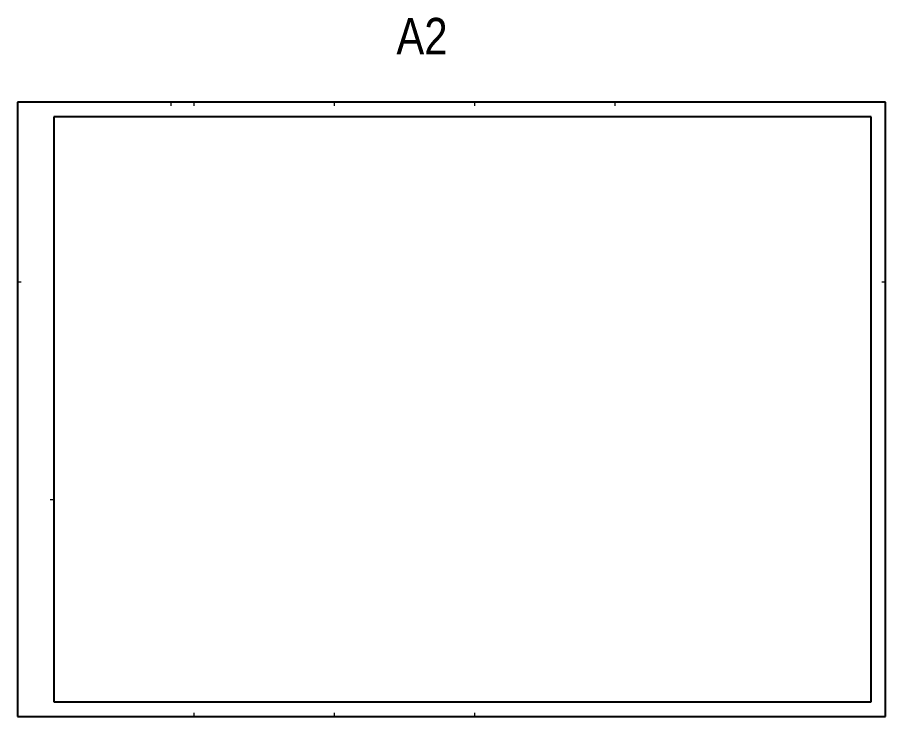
# Model space of a CAD drawing. Header units: metres. Extents: x 2113 to 5678, y -2764 to 956.
# Drawn here: x 4264 to 4323.4, y -1653.6 to -1605.8 of the extents above; entities that cross this region are included whole.
import ezdxf

# ---------------------------------------------------------------- set-up
doc = ezdxf.new("R2010")
doc.units = ezdxf.units.M
doc.header["$MEASUREMENT"] = 0
doc.layers.add('Marcas Prancha', color=254, linetype='Continuous', lineweight=5)
doc.styles.get("Standard").update_dxf_attribs({"font": 'arial.ttf'})

msp = doc.modelspace()

# ---------------------------------------------------------------- linework, layer by layer
for p, q in [((4323.35, -1611.597), (4263.95, -1611.597)), ((4263.95, -1611.597), (4263.95, -1653.597)), ((4323.35, -1653.597), (4323.35, -1611.597)), ((4266.45, -1612.597), (4266.45, -1652.597)), ((4322.35, -1612.597), (4266.45, -1612.597)), ((4322.35, -1652.597), (4322.35, -1612.597)), ((4266.45, -1652.597), (4322.35, -1652.597)), ((4263.95, -1653.597), (4323.35, -1653.597))]:
    msp.add_line(p, q)
at = {"layer": 'Marcas Prancha'}
for p, q in [((4274.45, -1611.597), (4274.45, -1611.847)), ((4276.05, -1611.847), (4276.05, -1611.597)), ((4285.65, -1611.847), (4285.65, -1611.597)), ((4295.25, -1611.847), (4295.25, -1611.597)), ((4304.85, -1611.847), (4304.85, -1611.597)), ((4264.2, -1623.897), (4263.95, -1623.897)), ((4323.35, -1623.897), (4323.1, -1623.897)), ((4266.2, -1638.747), (4266.45, -1638.747)), ((4276.05, -1653.597), (4276.05, -1653.347)), ((4285.65, -1653.597), (4285.65, -1653.347)), ((4295.25, -1653.597), (4295.25, -1653.347))]:
    msp.add_line(p, q, dxfattribs=at)

# ---------------------------------------------------------------- texts
at = {"insert": (4289.879, -1605.838), "char_height": 2.5, "attachment_point": 1}
msp.add_mtext_dynamic_manual_height_columns('{\\fDalelands Uncial Condensed|b0|i0|c0|p2;A2}', width=130.3098, gutter_width=12.5, heights=[0], dxfattribs=at)

doc.saveas('drawing.dxf')
